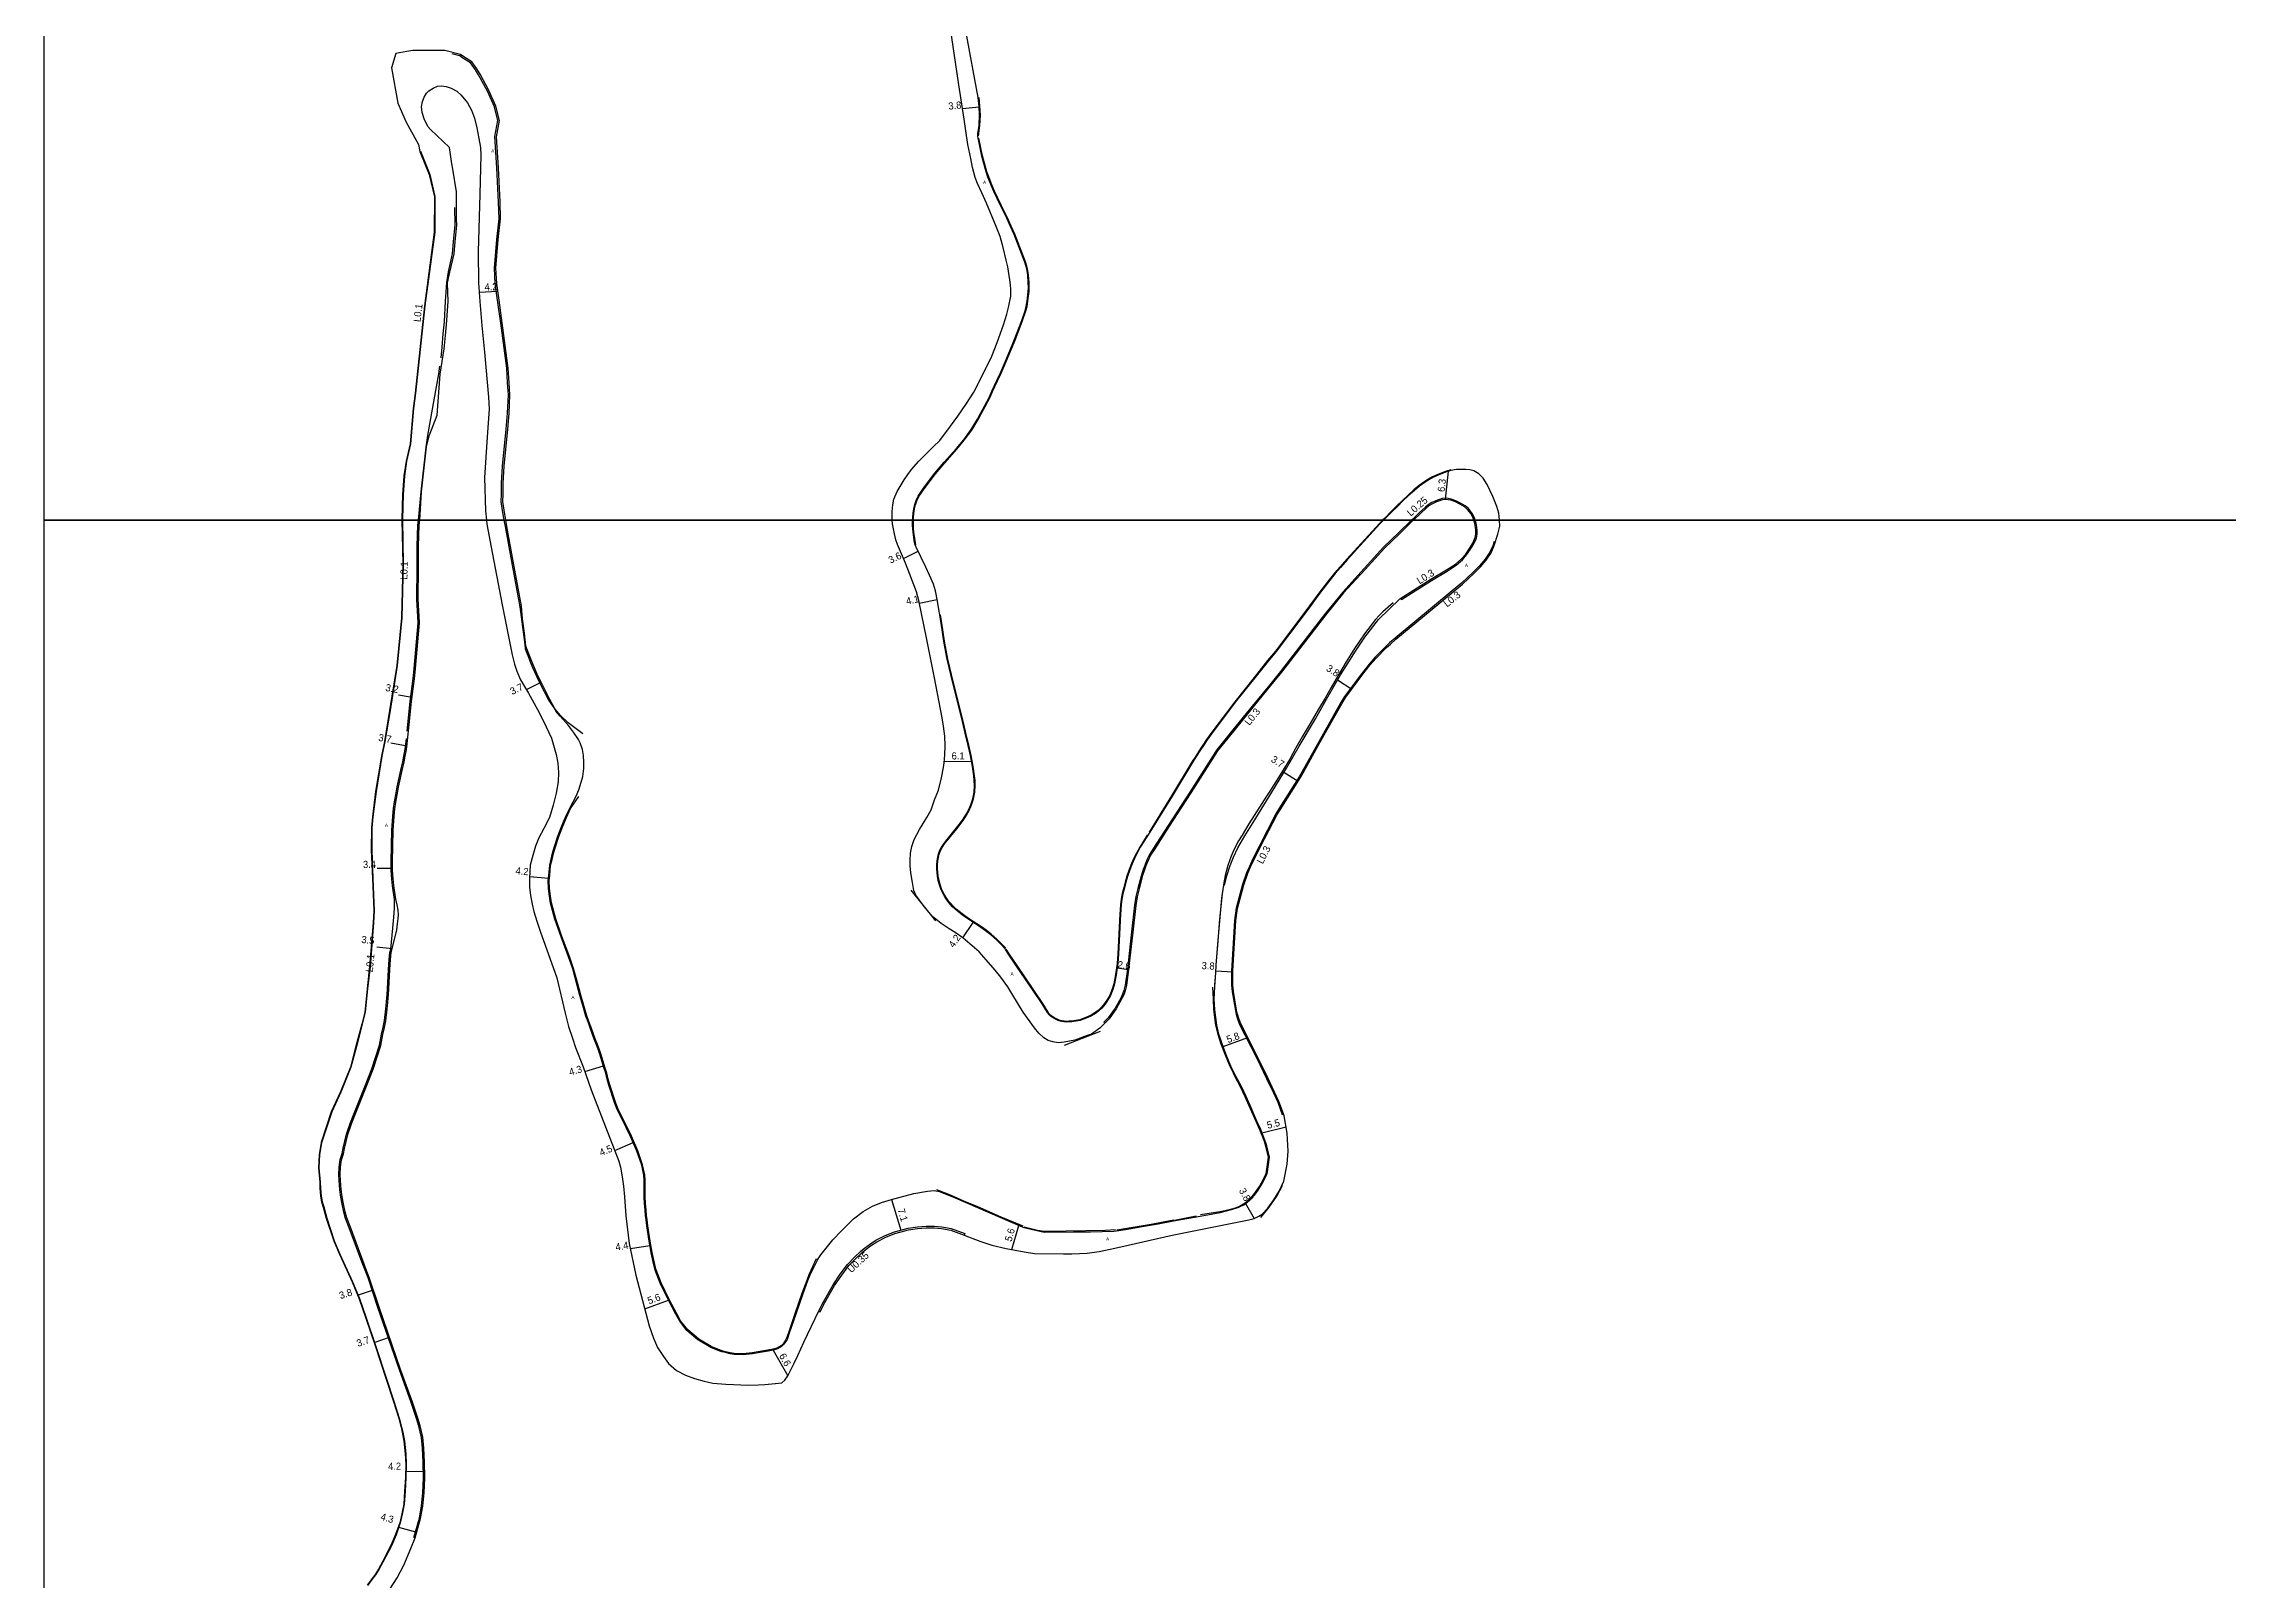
# Model space of a CAD drawing. Header units: metres. Extents: x -28000 to -24000, y -111000 to -108000.
# Drawn here: x -28000 to -27511.8, y -109436.8 to -109093.5 of the extents above; entities that cross this region are included whole.
import ezdxf

# ---------------------------------------------------------------- set-up
doc = ezdxf.new("R2010")
doc.units = ezdxf.units.M
doc.header["$LTSCALE"] = 2.5
for name, color, linetype in [('側溝・桝', 7, 'Continuous'), ('図郭', 7, 'Continuous'), ('幅員', 7, 'Continuous'), ('歩道・分離帯・安全施設', 7, 'Continuous'), ('舗装', 7, 'Continuous'), ('道路', 7, 'Continuous')]:
    doc.layers.add(name, color=color, linetype=linetype)
doc.styles.get("Standard").update_dxf_attribs({"font": ''})
doc.styles.add('YOKO_DECO', font='')
doc.styles.get('Standard').set_extended_font_data('@MS PGothic')
doc.styles.get('YOKO_DECO').set_extended_font_data('MS PGothic')

msp = doc.modelspace()

# ---------------------------------------------------------------- linework, layer by layer
at = {"layer": '側溝・桝'}
for points in [[(-27915.82, -109117.54), (-27913.73, -109122.71), (-27912.55, -109127.69), (-27912.61, -109135.62), (-27914.79, -109152.1), (-27916.89, -109171.59), (-27917.34, -109175.01), (-27918.03, -109182.89), (-27918.89, -109186.78), (-27919.39, -109190.1), (-27919.68, -109194.32), (-27919.75, -109196.77), (-27919.83, -109200)], [(-27680.08, -109200), (-27680.27, -109199.43), (-27680.75, -109198.44), (-27681.6, -109197.37), (-27682.32, -109196.77), (-27683.37, -109196.13), (-27684.42, -109195.65), (-27685.44, -109195.26), (-27686.12, -109195.11), (-27686.73, -109195.08), (-27687.48, -109195.15), (-27688.86, -109195.61), (-27689.76, -109196.04), (-27690.6, -109196.55), (-27691.21, -109197.05), (-27692.53, -109198.27), (-27694.05, -109199.75), (-27694.32, -109200)], [(-27919.83, -109200), (-27919.67, -109209.72), (-27919.95, -109221.79), (-27920.98, -109232.43), (-27922.59, -109242.51), (-27923.73, -109249.41), (-27924.43, -109252.68), (-27925.73, -109260.6), (-27926.46, -109266.26), (-27926.67, -109268.69), (-27926.7, -109273.69), (-27926.45, -109279.99), (-27926.14, -109287.19), (-27926.26, -109289.91), (-27927.07, -109299.72), (-27927.61, -109304.7), (-27928.15, -109309.9), (-27928.81, -109312.58), (-27930.11, -109317.54), (-27931.37, -109322.19), (-27933.56, -109327.74), (-27935.62, -109332.15), (-27937.91, -109339.06), (-27938.33, -109341.71), (-27938.51, -109344.64), (-27938.18, -109347.87), (-27938.17, -109349.18), (-27938.01, -109351.01), (-27937.78, -109352.22), (-27937.43, -109353.39), (-27936.74, -109355.87), (-27935.07, -109360.97), (-27933.8, -109363.91), (-27930.98, -109370.12), (-27929.44, -109373.88), (-27927.91, -109378.2), (-27925.84, -109384.34), (-27923.44, -109391.58), (-27921.73, -109396.8), (-27920.55, -109400.59), (-27920.04, -109402.56), (-27919.77, -109403.68), (-27919.4, -109405.71), (-27919.09, -109408.52), (-27918.98, -109410.86), (-27919.06, -109413.82), (-27919.23, -109416.88), (-27919.45, -109419.79), (-27919.86, -109422), (-27920.3, -109423.98), (-27921.24, -109426.61), (-27922.3, -109429.11), (-27924.21, -109432.73), (-27925.11, -109434.38), (-27925.82, -109435.55), (-27926.63, -109436.66), (-27927.63, -109437.98)], [(-27694.32, -109200), (-27697.22, -109202.79), (-27700.55, -109206.02), (-27704.9, -109210.77), (-27709.69, -109216.02), (-27713.73, -109221.01), (-27719.59, -109228.54), (-27723.62, -109233.78), (-27726.01, -109236.74), (-27729.9, -109241.5), (-27734.26, -109246.83), (-27736.96, -109250.14), (-27737.88, -109251.36), (-27738.65, -109252.51), (-27743.86, -109260.75), (-27748.69, -109268.16), (-27752.1, -109273.43), (-27752.86, -109274.67), (-27753.44, -109275.86), (-27753.94, -109277.08), (-27754.27, -109277.97), (-27754.74, -109279.48), (-27755.48, -109282.28), (-27755.89, -109284.07), (-27756.2, -109286.01), (-27756.95, -109292.63), (-27757.8, -109300.25), (-27758.3, -109303.84), (-27758.58, -109305.01), (-27758.87, -109305.87), (-27759.3, -109306.73), (-27760.56, -109309.01), (-27762.13, -109311.16), (-27763.04, -109312.11), (-27762.84, -109312.3)], [(-27696.73, -109217.43), (-27696.58, -109217.66), (-27689.87, -109213.41), (-27686.37, -109211.33), (-27684.33, -109209.99), (-27682.92, -109208.82), (-27681.99, -109207.71), (-27681.1, -109206.43), (-27680.39, -109205.22), (-27679.82, -109203.95), (-27679.67, -109203.12), (-27679.64, -109202.25), (-27679.72, -109201.52), (-27679.89, -109200.61), (-27680.08, -109200)], [(-27675.59, -109204.88), (-27675.88, -109204.79), (-27676.1, -109205.53), (-27676.79, -109207.1), (-27677.84, -109208.71), (-27679.13, -109210.2), (-27680.51, -109211.59), (-27683.12, -109214.03), (-27685.21, -109215.74), (-27697.98, -109226.34), (-27699.23, -109227.4), (-27700.08, -109228.16), (-27702.48, -109230.64), (-27703.76, -109232.12), (-27705.41, -109234.19), (-27709.28, -109239.35), (-27710.08, -109240.7), (-27715.05, -109249.52), (-27718.81, -109256.26), (-27719.42, -109257.29), (-27723.94, -109264.48), (-27724.61, -109265.58), (-27728.38, -109272.87), (-27729.74, -109275.62), (-27730.55, -109277.32), (-27731.16, -109278.73), (-27732.05, -109281.35), (-27732.92, -109284.43), (-27733.48, -109286.66), (-27733.89, -109289.4), (-27734.54, -109300.7), (-27734.57, -109303.84), (-27734.38, -109305.32), (-27733.68, -109309.48), (-27733.48, -109310.41), (-27733.13, -109311.57), (-27732.73, -109312.6), (-27728.99, -109319.99), (-27726.7, -109324.67), (-27725.18, -109327.88), (-27724.22, -109329.98), (-27723.22, -109332.71), (-27722.95, -109332.62)], [(-27826.79, -109376.63), (-27826.02, -109375.11), (-27823.58, -109370.78), (-27821.97, -109368.39), (-27820.33, -109366.24), (-27818.71, -109364.57), (-27817.44, -109363.37), (-27816.83, -109362.82), (-27815.45, -109361.79), (-27814.01, -109360.84), (-27811.92, -109359.79), (-27809.89, -109358.97), (-27808.48, -109358.56), (-27806.82, -109358.16), (-27804.75, -109357.81), (-27802.77, -109357.69), (-27800.95, -109357.7), (-27799.31, -109357.85), (-27797.21, -109358.2), (-27794.14, -109359.29), (-27794.3, -109359.71)]]:
    msp.add_lwpolyline(points, dxfattribs=at)
at = {"layer": '図郭'}
for points in [[(-28000, -109200), (-27200, -109200), (-27200, -108600), (-28000, -108600)], [(-28000, -109800), (-27200, -109800), (-27200, -109200), (-28000, -109200)]]:
    msp.add_lwpolyline(points, close=True, dxfattribs=at)
at = {"layer": '幅員'}
for points in [[(-27794.68, -109107.98), (-27790.94, -109107.61)], [(-27902.7, -109149.03), (-27898.5, -109148.83)], [(-27686.73, -109195.35), (-27686.04, -109189.05)], [(-27807.86, -109208.51), (-27804.6, -109206.91)], [(-27804.31, -109218.48), (-27800.33, -109217.65)], [(-27920.74, -109238.97), (-27917.63, -109239.5)], [(-27892.13, -109237.81), (-27888.83, -109236.17)], [(-27710.85, -109235.66), (-27707.66, -109237.69)], [(-27922.39, -109249.74), (-27918.78, -109250.35)], [(-27798.75, -109253.86), (-27792.64, -109253.81)], [(-27722.82, -109256.27), (-27719.67, -109258.25)], [(-27925.5, -109277.73), (-27922.05, -109277.69)], [(-27891.39, -109279.58), (-27887.19, -109279.92)], [(-27794.59, -109293.29), (-27792.29, -109289.82)], [(-27925.52, -109295.27), (-27922.09, -109295.64)], [(-27760.09, -109300), (-27757.54, -109300.35)], [(-27738.03, -109300.68), (-27734.25, -109300.9)], [(-27736.4, -109317.56), (-27730.93, -109315.51)], [(-27879.07, -109323.11), (-27874.9, -109321.87)], [(-27727.73, -109336.82), (-27722.35, -109335.48)], [(-27872.39, -109340.79), (-27868.28, -109339.01)], [(-27810.56, -109351.72), (-27808.48, -109358.56)], [(-27731.49, -109352.47), (-27729.47, -109355.95)], [(-27783.65, -109362.89), (-27782.08, -109357.52)], [(-27868.88, -109362.71), (-27864.51, -109362.01)], [(-27929.88, -109373.07), (-27926.31, -109371.88)], [(-27865.67, -109376.16), (-27860.38, -109374.19)], [(-27926.17, -109383.67), (-27922.72, -109382.48)], [(-27836.94, -109385.39), (-27833.69, -109391.12)], [(-27919.12, -109412.46), (-27914.87, -109412.39)], [(-27920.74, -109424.9), (-27916.64, -109426.07)]]:
    msp.add_lwpolyline(points, dxfattribs=at)
at = {"layer": '歩道・分離帯・安全施設'}
for points in [[(-27897.06, -109200), (-27897.43, -109197.77), (-27897.73, -109195.82), (-27897.7, -109194.19), (-27897.7, -109191.71), (-27897.43, -109187.89), (-27896.64, -109179.6), (-27896.32, -109176.08), (-27896.15, -109171.99), (-27896.34, -109169.28), (-27896.51, -109166), (-27897.86, -109155.95), (-27898.58, -109150.83), (-27899.08, -109147.12), (-27899.27, -109143.64), (-27898.75, -109137.26), (-27898.23, -109132.65), (-27898.37, -109128.89), (-27898.7, -109121.28), (-27899.19, -109114.27), (-27898.52, -109110.68), (-27899.27, -109107.61), (-27900.81, -109104.12), (-27902.8, -109100.5), (-27903.47, -109099.33), (-27904.59, -109097.82), (-27906.32, -109096.76), (-27907.02, -109096.23), (-27908.72, -109095.8)], [(-27791.1, -109114.12), (-27790.77, -109111.83), (-27790.67, -109109.46), (-27790.78, -109107.51), (-27790.97, -109105.52)], [(-27805.62, -109200), (-27805.59, -109199.4), (-27805.53, -109198.44), (-27805.37, -109197.43), (-27805.17, -109196.55), (-27804.86, -109195.64), (-27804.42, -109194.69), (-27803.26, -109192.95), (-27800.7, -109189.59), (-27798.63, -109187.14), (-27795.9, -109184.1), (-27794.26, -109182.12), (-27792.59, -109179.84), (-27791.19, -109177.51), (-27790.47, -109176.18), (-27789.57, -109174.54), (-27788.5, -109172.45), (-27787.92, -109171.25), (-27786.81, -109168.85), (-27786.01, -109167.12), (-27784.9, -109164.5), (-27783.92, -109162.21), (-27782.91, -109159.78), (-27781.24, -109155.39), (-27780.51, -109153.23), (-27780.23, -109152.23), (-27779.95, -109150.45), (-27779.79, -109148.89), (-27779.76, -109148.03), (-27779.79, -109146.9), (-27779.89, -109145.22), (-27780.06, -109144.17), (-27780.28, -109143.22), (-27780.56, -109142.23), (-27782.94, -109136.06), (-27783.75, -109134.31), (-27784.63, -109132.41), (-27786.04, -109129.6), (-27787.49, -109126.5), (-27788.11, -109125.06), (-27788.81, -109123.29), (-27789.2, -109122.13), (-27789.77, -109120.24), (-27790.18, -109118.59), (-27790.99, -109114.59)], [(-27911.17, -109163.72), (-27910.93, -109161.29), (-27910.76, -109158.37), (-27910.44, -109155.62), (-27910.17, -109151.04), (-27909.93, -109146.9), (-27909.56, -109144.46), (-27908.64, -109140.43), (-27908.41, -109137.7), (-27908.04, -109134.05), (-27908.07, -109132.8), (-27908.08, -109131.21), (-27908.09, -109130.12)], [(-27916.25, -109200), (-27915.66, -109193.65), (-27914.55, -109183.63), (-27914.15, -109181.05), (-27913.29, -109175.96), (-27911.7, -109167.29), (-27911.45, -109165.58)], [(-27685.54, -109188.74), (-27686.74, -109189.11), (-27688.4, -109189.74), (-27689.59, -109190.27), (-27690.54, -109190.8), (-27691.55, -109191.47), (-27692.64, -109192.23), (-27693.78, -109193.2), (-27695.14, -109194.44), (-27696.35, -109195.58), (-27697.51, -109196.72), (-27698.81, -109197.98), (-27700.38, -109199.57), (-27700.81, -109200)], [(-27918.77, -109247.1), (-27918.48, -109244.16), (-27918.1, -109240.46), (-27917.42, -109235.35), (-27917.24, -109233.1), (-27916.31, -109222.9), (-27916.39, -109221.5), (-27916.61, -109217.65), (-27916.5, -109210.43), (-27916.52, -109205.77), (-27916.39, -109201.06), (-27916.27, -109200)], [(-27879.49, -109247.73), (-27882.78, -109245.24), (-27884.48, -109243.59), (-27885.28, -109242.71), (-27885.71, -109242.17), (-27887.14, -109240.19), (-27889.02, -109236.46), (-27889.73, -109235.02), (-27890.59, -109233.11), (-27891.2, -109231.66), (-27891.56, -109230.66), (-27892.32, -109228.8), (-27892.37, -109227.73), (-27893.53, -109219.3), (-27895.4, -109209.21), (-27896.79, -109201.41), (-27897.06, -109200)], [(-27805.11, -109205.49), (-27805.52, -109202.63), (-27805.58, -109201.86), (-27805.64, -109201.09), (-27805.63, -109200.15), (-27805.62, -109200)], [(-27700.81, -109200), (-27701.49, -109200.69), (-27708.79, -109208.7), (-27710.29, -109210.41), (-27711.52, -109211.77), (-27712.7, -109213.27), (-27713.76, -109214.62), (-27714.78, -109215.95), (-27715.81, -109217.41), (-27717.1, -109219.12), (-27724.7, -109229.22), (-27726.49, -109231.34), (-27728.86, -109234.35), (-27733.82, -109240.57), (-27739.14, -109247.61), (-27740.11, -109248.97), (-27740.96, -109250.23), (-27741.73, -109251.38), (-27742.54, -109252.67), (-27743.31, -109253.9), (-27747.92, -109261.54), (-27752.91, -109269.63)], [(-27698.41, -109218.43), (-27698.92, -109218.89), (-27700.75, -109220.47), (-27701.56, -109221.23), (-27702.37, -109222.15), (-27704.79, -109225.35), (-27707.06, -109228.61), (-27708.9, -109231.58), (-27710.65, -109234.53), (-27712.3, -109237.38), (-27713.64, -109239.74), (-27715.08, -109242.16), (-27716.99, -109245.4), (-27718.73, -109248.37), (-27720.16, -109250.85), (-27721.53, -109253.35), (-27723.7, -109256.88), (-27725.99, -109260.48), (-27726.73, -109261.63), (-27727.8, -109263.28), (-27730.66, -109267.81), (-27732.17, -109270.3), (-27732.95, -109271.58), (-27733.58, -109272.75), (-27734.19, -109273.98), (-27734.6, -109275), (-27734.99, -109276.05), (-27735.37, -109277.11), (-27735.69, -109278.22), (-27735.99, -109279.37), (-27736.21, -109280.57), (-27736.66, -109283.46), (-27737.21, -109289.11), (-27737.67, -109294.89), (-27738.01, -109299.35), (-27738.12, -109301.08), (-27738.32, -109303.79)], [(-27784.98, -109295.59), (-27786.03, -109294.51), (-27786.98, -109293.57), (-27788.25, -109292.49), (-27789.39, -109291.59), (-27790.44, -109290.85), (-27793.34, -109288.93), (-27794.45, -109288.16), (-27795.4, -109287.42), (-27796.1, -109286.84), (-27796.78, -109286.21), (-27797.28, -109285.62), (-27797.68, -109285.17), (-27798.17, -109284.46), (-27798.65, -109283.7), (-27798.99, -109283.05), (-27799.34, -109282.29), (-27799.66, -109281.35), (-27799.91, -109280.39), (-27800.08, -109279.49), (-27800.18, -109278.71), (-27800.25, -109277.85), (-27800.24, -109277.03), (-27800.17, -109276.06), (-27800.04, -109275.31), (-27799.88, -109274.57), (-27799.56, -109273.77), (-27799.22, -109273.1), (-27798.51, -109272.08), (-27797.95, -109271.37), (-27797.38, -109270.65), (-27795.87, -109268.84), (-27794.94, -109267.65), (-27794.39, -109266.82), (-27793.78, -109265.9), (-27793.16, -109264.82), (-27792.63, -109263.59), (-27792.2, -109262.25), (-27791.93, -109260.74), (-27791.8, -109259.27), (-27791.86, -109258.13), (-27791.97, -109257.05), (-27792.18, -109255.47), (-27792.33, -109254.53), (-27792.75, -109252.51), (-27793.23, -109250.23), (-27793.66, -109248.48), (-27794.53, -109244.88), (-27796.67, -109236.29), (-27797.93, -109230.99), (-27798.66, -109227.02), (-27799.08, -109224.43), (-27799.6, -109221.1)], [(-27917.29, -109427.24), (-27916.05, -109422.91), (-27915.53, -109420.2), (-27915.28, -109417.28), (-27915.15, -109413.91), (-27915.21, -109410.4), (-27915.35, -109407.29), (-27915.55, -109404.9), (-27916.13, -109402.39), (-27916.67, -109400.67), (-27917.85, -109397.1), (-27920.52, -109389.79), (-27925.3, -109375.88), (-27927.51, -109369.23), (-27928.48, -109366.77), (-27928.68, -109366.25), (-27931.74, -109358.03), (-27932.52, -109355.94), (-27932.91, -109354.57), (-27933.32, -109352.76), (-27933.61, -109351.18), (-27933.83, -109349.54), (-27933.96, -109347.5), (-27934.02, -109346.11), (-27933.97, -109344.48), (-27933.75, -109342.8), (-27933.3, -109341.48), (-27933.05, -109340.27), (-27932.32, -109337.14), (-27931.41, -109334.5), (-27928.28, -109326.7), (-27926.67, -109322.55), (-27924.96, -109317.24), (-27924.52, -109314.8), (-27924.11, -109313.21), (-27923.82, -109311.74), (-27923.54, -109309.15), (-27923.37, -109307.68), (-27923.29, -109306.64), (-27923.25, -109306.01), (-27922.85, -109299.08), (-27922.72, -109297.35), (-27922.61, -109296.57), (-27922.45, -109295.84), (-27922, -109291.1), (-27921.73, -109288.65), (-27921.61, -109286.71), (-27921.57, -109284.7), (-27922.03, -109281.65), (-27922.22, -109280.13), (-27922.35, -109278.19), (-27922.37, -109276.32), (-27922.19, -109269.24), (-27921.97, -109266.09), (-27921.8, -109264.39), (-27921.57, -109262.89), (-27921.29, -109261.31), (-27921, -109259.54), (-27920.01, -109255.12), (-27919.76, -109253.92), (-27919.48, -109252.65), (-27919.27, -109251.57), (-27919.11, -109250.59), (-27918.93, -109248.76)], [(-27827.33, -109365.01), (-27828.99, -109368.58), (-27829.48, -109369.79), (-27830.57, -109372.74), (-27832.15, -109377.26), (-27833.58, -109381.53), (-27834.04, -109382.91), (-27834.75, -109383.94), (-27835.22, -109384.39), (-27836.1, -109384.92), (-27836.99, -109385.18), (-27838.15, -109385.39), (-27839.95, -109385.7), (-27841.65, -109385.97), (-27843.69, -109386.21), (-27845.69, -109386.16), (-27846.56, -109386.01), (-27847.91, -109385.66), (-27848.35, -109385.57), (-27848.83, -109385.39), (-27850.81, -109384.56), (-27853.55, -109382.96), (-27853.66, -109382.89), (-27856.08, -109380.83), (-27857.67, -109378.8), (-27858.53, -109377.28), (-27860.19, -109374.1), (-27862.01, -109370.34), (-27863.14, -109367.43), (-27863.41, -109366.26), (-27864.03, -109363.58), (-27864.25, -109362.31), (-27864.45, -109361.02), (-27864.98, -109357.6), (-27865.17, -109356.26), (-27865.28, -109355.32), (-27865.38, -109354.01), (-27865.5, -109352.62), (-27865.57, -109351.24), (-27865.59, -109349.88), (-27865.55, -109348.6), (-27865.6, -109347.42), (-27865.66, -109346.23), (-27866.15, -109343.98), (-27867.23, -109340.88), (-27868.67, -109337.58), (-27869.64, -109335.58), (-27871.64, -109331.53), (-27872.16, -109330.2), (-27873.49, -109326.15), (-27873.83, -109324.82), (-27874.18, -109323.48), (-27874.58, -109322.19), (-27875.18, -109320.18), (-27875.55, -109318.99), (-27875.8, -109318.3), (-27876.27, -109317.07), (-27876.75, -109315.81), (-27877.23, -109314.55), (-27877.68, -109313.29), (-27878.15, -109312), (-27878.6, -109310.68), (-27879.32, -109308.36), (-27879.94, -109306.1), (-27880.72, -109303.26), (-27881.57, -109300.15), (-27882.49, -109297.41), (-27884.18, -109292.95), (-27885.53, -109289.06), (-27886.51, -109285.45), (-27886.82, -109283.43), (-27886.96, -109282.14), (-27887.02, -109280.54), (-27886.92, -109279.29), (-27886.7, -109277.11), (-27886.39, -109275.77), (-27886.05, -109274.43), (-27885.7, -109273.15), (-27884.89, -109270.64), (-27884, -109268.31), (-27883.41, -109266.91), (-27882.85, -109265.7), (-27882.24, -109264.4), (-27880.43, -109261.7)], [(-27753.41, -109270.36), (-27755.05, -109272.98), (-27755.81, -109274.33), (-27756.37, -109275.46), (-27756.92, -109276.68), (-27757.43, -109278), (-27757.97, -109279.53), (-27758.33, -109280.82), (-27758.64, -109282.03), (-27758.96, -109283.39), (-27759.17, -109284.67), (-27759.32, -109285.81), (-27759.45, -109287.04), (-27759.53, -109288), (-27759.96, -109296.85), (-27760.12, -109299.02), (-27760.24, -109299.98), (-27760.45, -109301.48), (-27760.83, -109303.55), (-27761.19, -109304.73), (-27761.75, -109306.06), (-27762.27, -109307.01), (-27762.92, -109307.97), (-27763.64, -109308.86), (-27764.34, -109309.51), (-27765.05, -109310.02), (-27765.91, -109310.54), (-27766.7, -109310.91), (-27767.68, -109311.32), (-27768.43, -109311.56), (-27769.3, -109311.74), (-27770.28, -109311.89), (-27770.82, -109311.91), (-27771.39, -109311.93), (-27771.96, -109311.91), (-27772.52, -109311.81), (-27773.07, -109311.64), (-27773.53, -109311.45), (-27773.99, -109311.22), (-27774.51, -109310.91), (-27774.89, -109310.63), (-27775.17, -109310.39), (-27775.37, -109310.16), (-27775.54, -109309.91), (-27776.74, -109307.96), (-27778.72, -109304.96), (-27782.46, -109299.49), (-27784.24, -109296.81), (-27784.92, -109295.78)], [(-27806.23, -109282.61), (-27800.71, -109289.46)], [(-27741.45, -109355.1), (-27737.17, -109354.4), (-27734.97, -109353.97), (-27733.67, -109353.61), (-27732.92, -109353.28), (-27732.21, -109352.93), (-27731.49, -109352.47), (-27730.97, -109352.05), (-27730.55, -109351.66), (-27730.07, -109351.21), (-27729.54, -109350.61), (-27728.79, -109349.56), (-27728.29, -109348.79), (-27727.82, -109347.98), (-27726.82, -109346.01), (-27726.69, -109345.51), (-27726.28, -109342.29), (-27726.63, -109340.73), (-27727.02, -109339.32), (-27727.27, -109338.56), (-27728.2, -109336.19), (-27729.05, -109334.34), (-27730.59, -109330.8), (-27731.48, -109328.79), (-27732.53, -109326.58), (-27733.67, -109324.45), (-27734.11, -109323.52), (-27734.85, -109321.99), (-27735.91, -109319.48), (-27736.82, -109317.02), (-27737.54, -109314.84), (-27738.03, -109312.79), (-27738.28, -109311.08), (-27738.48, -109309.26), (-27738.6, -109306.95), (-27738.73, -109304.27)], [(-27771.89, -109317.22), (-27763.79, -109314.09)], [(-27781.13, -109357.69), (-27786, -109355.65), (-27791.26, -109353.36), (-27794.35, -109352.07), (-27797.35, -109350.79), (-27800.37, -109349.57)], [(-27728, -109355.77), (-27726.12, -109353.45), (-27724.44, -109350.98), (-27723.11, -109348.62)], [(-27747.42, -109356.38), (-27749.42, -109356.75), (-27752.51, -109357.33), (-27760.19, -109358.56)], [(-27742.45, -109355.42), (-27747.32, -109356.39)], [(-27760.47, -109358.54), (-27762.79, -109358.63), (-27771.51, -109358.79), (-27776.41, -109358.91), (-27777.93, -109358.63), (-27780.88, -109357.9)], [(-27835.06, -109392.76), (-27836.49, -109392.92), (-27838.8, -109393.13), (-27840.25, -109393.19), (-27842.49, -109393.26), (-27847.55, -109393.04), (-27850.43, -109392.83)]]:
    msp.add_lwpolyline(points, dxfattribs=at)
at = {"layer": '道路'}
for points in [[(-27810.35, -109200), (-27810.4, -109199.51), (-27810.41, -109198.05), (-27810.25, -109196.51), (-27809.99, -109195.27), (-27809.25, -109193.57), (-27807.69, -109190.94), (-27806.9, -109189.78), (-27806.06, -109188.68), (-27804.42, -109186.78), (-27801.12, -109183.52), (-27799.73, -109182.14), (-27797.31, -109178.99), (-27795.69, -109176.71), (-27793.79, -109173.93), (-27792.15, -109171.36), (-27789.94, -109167.09), (-27788.14, -109163.35), (-27786.89, -109160.28), (-27785.5, -109156.34), (-27784.79, -109153.95), (-27784.38, -109152.46), (-27783.85, -109149.9), (-27783.84, -109148.43), (-27783.91, -109147.38), (-27784.07, -109146.24), (-27784.55, -109143.35), (-27784.88, -109141.87), (-27785.55, -109139.05), (-27786.28, -109136.62), (-27787.12, -109134.39), (-27789.31, -109129.11), (-27790.35, -109126.85), (-27791.28, -109124.73), (-27791.8, -109123.39), (-27792.41, -109121.21), (-27792.82, -109119.17), (-27793.49, -109116.05), (-27793.94, -109112.99), (-27794.31, -109110.39), (-27795.48, -109102.71), (-27796.18, -109098.13), (-27797.38, -109090.14)], [(-27805.8, -109200), (-27805.76, -109199.39), (-27805.7, -109198.42), (-27805.54, -109197.4), (-27805.33, -109196.5), (-27805.02, -109195.57), (-27804.57, -109194.61), (-27803.4, -109192.85), (-27800.83, -109189.49), (-27798.76, -109187.03), (-27796.03, -109183.99), (-27794.4, -109182.01), (-27792.73, -109179.74), (-27791.34, -109177.43), (-27790.62, -109176.1), (-27789.72, -109174.46), (-27788.65, -109172.38), (-27788.08, -109171.17), (-27786.97, -109168.78), (-27786.17, -109167.05), (-27785.06, -109164.43), (-27784.08, -109162.15), (-27783.08, -109159.72), (-27781.4, -109155.34), (-27780.68, -109153.18), (-27780.4, -109152.2), (-27780.12, -109150.43), (-27779.97, -109148.88), (-27779.93, -109148.03), (-27779.96, -109146.9), (-27780.06, -109145.24), (-27780.23, -109144.2), (-27780.45, -109143.27), (-27780.72, -109142.29), (-27783.1, -109136.13), (-27783.91, -109134.38), (-27784.78, -109132.49), (-27786.2, -109129.67), (-27787.65, -109126.57), (-27788.27, -109125.12), (-27788.97, -109123.35), (-27789.36, -109122.18), (-27789.93, -109120.28), (-27790.35, -109118.63), (-27791.1, -109114.91), (-27791.2, -109114.24), (-27791.2, -109113.64), (-27790.94, -109111.81), (-27790.85, -109109.47), (-27790.95, -109107.52), (-27791.14, -109105.54), (-27793.93, -109090.62)], [(-27896.71, -109200), (-27897.09, -109197.72), (-27897.38, -109195.8), (-27897.35, -109194.2), (-27897.35, -109191.72), (-27897.08, -109187.91), (-27896.29, -109179.63), (-27895.97, -109176.11), (-27895.8, -109171.98), (-27895.99, -109169.26), (-27896.17, -109165.97), (-27897.52, -109155.9), (-27898.23, -109150.79), (-27898.74, -109147.09), (-27898.92, -109143.64), (-27898.4, -109137.29), (-27897.88, -109132.66), (-27898.02, -109128.88), (-27898.35, -109121.26), (-27898.83, -109114.29), (-27898.16, -109110.67), (-27898.94, -109107.49), (-27900.5, -109103.97), (-27902.49, -109100.33), (-27903.18, -109099.14), (-27904.35, -109097.55), (-27906.12, -109096.47), (-27906.87, -109095.91), (-27910.33, -109095.03), (-27917.5, -109095.03), (-27918.85, -109095.24), (-27921.32, -109095.72), (-27922.28, -109098.88), (-27920.82, -109106.79), (-27919, -109111.07), (-27916.25, -109116.07), (-27915.92, -109117.57), (-27913.82, -109122.74), (-27912.65, -109127.7), (-27912.71, -109135.61), (-27914.89, -109152.09), (-27916.99, -109171.58), (-27917.44, -109175), (-27918.13, -109182.88), (-27918.98, -109186.77), (-27919.49, -109190.09), (-27919.78, -109194.32), (-27919.85, -109196.77), (-27919.93, -109200)], [(-27915.97, -109200), (-27915.59, -109193.62), (-27914.46, -109183.58), (-27913.82, -109181.16), (-27912.1, -109176.52), (-27911.36, -109167.33), (-27910.51, -109161.67), (-27910.19, -109158.72), (-27909.96, -109156.24), (-27909.63, -109151.12), (-27909.77, -109146.92), (-27909.22, -109144.54), (-27908.29, -109140.48), (-27908.07, -109137.73), (-27907.69, -109134.06), (-27907.72, -109132.8), (-27907.73, -109131.21), (-27907.75, -109126.61), (-27908.53, -109121.54), (-27908.8, -109120.38), (-27909.34, -109116.71), (-27913.57, -109112.7), (-27914.18, -109112.04), (-27914.98, -109110.29), (-27915.43, -109108.9), (-27915.55, -109107.65), (-27915.34, -109106.44), (-27914.98, -109105.45), (-27914.42, -109104.54), (-27913.93, -109104.05), (-27912.97, -109103.43), (-27912.02, -109103.03), (-27911.08, -109102.95), (-27910.05, -109103.06), (-27908.92, -109103.42), (-27907.7, -109104.09), (-27906.68, -109105.05), (-27905.28, -109106.72), (-27904.42, -109108.35), (-27903.72, -109110.18), (-27903.22, -109112.32), (-27902.72, -109114.66), (-27902.39, -109116.7), (-27902.28, -109118.41), (-27902.56, -109127.17), (-27902.91, -109140.02), (-27902.84, -109146.93), (-27902.56, -109151.09), (-27902.08, -109156.5), (-27901.48, -109162.46), (-27900.6, -109172.51), (-27900.46, -109175.11), (-27900.89, -109181.41), (-27901.52, -109190.41), (-27901.27, -109197.85), (-27901.04, -109200)], [(-27674.63, -109200), (-27674.63, -109199.88), (-27674.82, -109198.37), (-27675.26, -109196.88), (-27676.16, -109194.67), (-27677.42, -109191.96), (-27678.32, -109190.56), (-27679.29, -109189.62), (-27680.37, -109188.96), (-27681.29, -109188.74), (-27682.2, -109188.65), (-27684.25, -109188.65), (-27685.5, -109188.88), (-27686.69, -109189.26), (-27688.35, -109189.88), (-27689.53, -109190.41), (-27690.46, -109190.93), (-27691.46, -109191.59), (-27692.55, -109192.35), (-27693.68, -109193.32), (-27695.04, -109194.55), (-27696.24, -109195.68), (-27697.4, -109196.83), (-27698.7, -109198.09), (-27700.28, -109199.68), (-27700.59, -109200)], [(-27680.38, -109200), (-27680.53, -109199.54), (-27680.99, -109198.58), (-27681.8, -109197.57), (-27682.48, -109197), (-27683.5, -109196.38), (-27684.52, -109195.9), (-27685.52, -109195.53), (-27686.16, -109195.39), (-27686.73, -109195.35), (-27687.42, -109195.42), (-27688.75, -109195.87), (-27689.63, -109196.28), (-27690.45, -109196.78), (-27691.03, -109197.26), (-27692.34, -109198.47), (-27693.86, -109199.95), (-27693.92, -109200)], [(-27919.93, -109200), (-27919.77, -109209.72), (-27920.05, -109221.78), (-27921.08, -109232.41), (-27922.69, -109242.49), (-27923.83, -109249.39), (-27924.53, -109252.66), (-27925.82, -109260.58), (-27926.55, -109266.25), (-27926.77, -109268.68), (-27926.8, -109273.7), (-27926.55, -109280), (-27926.24, -109287.19), (-27926.36, -109289.9), (-27927.17, -109299.71), (-27927.71, -109304.69), (-27928.25, -109309.88), (-27928.91, -109312.55), (-27930.21, -109317.51), (-27931.47, -109322.16), (-27933.65, -109327.7), (-27935.72, -109332.11), (-27938.01, -109339.03), (-27938.43, -109341.7), (-27938.61, -109344.64), (-27938.28, -109347.87), (-27938.27, -109349.19), (-27938.11, -109351.02), (-27937.88, -109352.24), (-27937.53, -109353.42), (-27936.84, -109355.9), (-27935.16, -109361), (-27933.89, -109363.95), (-27931.08, -109370.16), (-27929.53, -109373.92), (-27928.01, -109378.24), (-27925.94, -109384.37), (-27923.53, -109391.61), (-27921.83, -109396.83), (-27920.65, -109400.61), (-27920.14, -109402.59), (-27919.86, -109403.7), (-27919.5, -109405.73), (-27919.19, -109408.53), (-27919.08, -109410.87), (-27919.16, -109413.81), (-27919.33, -109416.87), (-27919.55, -109419.78), (-27919.95, -109421.98), (-27920.4, -109423.95), (-27921.34, -109426.57), (-27922.39, -109429.06), (-27924.3, -109432.68), (-27925.2, -109434.33), (-27925.9, -109435.49), (-27926.71, -109436.6), (-27927.71, -109437.92)], [(-27922.61, -109438.75), (-27920.97, -109436.27), (-27919.55, -109433.44), (-27917.98, -109429.72), (-27917.01, -109427.34), (-27915.76, -109422.98), (-27915.24, -109420.24), (-27914.98, -109417.29), (-27914.85, -109413.91), (-27914.91, -109410.4), (-27915.05, -109407.27), (-27915.25, -109404.85), (-27915.84, -109402.31), (-27916.39, -109400.57), (-27917.57, -109397), (-27920.24, -109389.69), (-27925.02, -109375.79), (-27927.23, -109369.13), (-27928.2, -109366.66), (-27928.4, -109366.15), (-27931.46, -109357.93), (-27932.24, -109355.84), (-27932.62, -109354.49), (-27933.03, -109352.7), (-27933.32, -109351.13), (-27933.53, -109349.51), (-27933.66, -109347.48), (-27933.72, -109346.11), (-27933.67, -109344.51), (-27933.46, -109342.87), (-27933.01, -109341.56), (-27932.75, -109340.34), (-27932.03, -109337.22), (-27931.13, -109334.61), (-27928, -109326.82), (-27926.38, -109322.65), (-27924.67, -109317.31), (-27924.23, -109314.87), (-27923.82, -109313.27), (-27923.52, -109311.79), (-27923.24, -109309.19), (-27923.07, -109307.71), (-27922.99, -109306.66), (-27922.95, -109306.03), (-27922.55, -109299.1), (-27922.42, -109297.38), (-27922.32, -109296.62), (-27922.16, -109295.92), (-27921.07, -109291.55), (-27920.91, -109290.17), (-27920.75, -109288.95), (-27920.72, -109288.12), (-27920.77, -109287.08), (-27920.97, -109285.92), (-27921.28, -109284.64), (-27921.74, -109281.61), (-27921.92, -109280.1), (-27922.05, -109278.18), (-27922.07, -109276.32), (-27921.89, -109269.26), (-27921.67, -109266.12), (-27921.5, -109264.43), (-27921.28, -109262.93), (-27920.99, -109261.36), (-27920.7, -109259.59), (-27919.72, -109255.19), (-27919.46, -109253.98), (-27919.19, -109252.71), (-27918.97, -109251.62), (-27918.81, -109250.63), (-27918.18, -109244.19), (-27917.8, -109240.5), (-27917.12, -109235.39), (-27916.94, -109233.13), (-27916.01, -109222.91), (-27916.09, -109221.48), (-27916.3, -109217.64), (-27916.2, -109210.43), (-27916.22, -109205.78), (-27916.09, -109201.08), (-27915.97, -109200)], [(-27901.04, -109200), (-27900.95, -109200.82), (-27900.01, -109206.01), (-27897.53, -109218.91), (-27895.33, -109230.06), (-27894.81, -109232.13), (-27894.29, -109233.69), (-27893.41, -109235.6), (-27891.66, -109238.63), (-27889.65, -109242.23), (-27888.29, -109244.84), (-27886.49, -109248.67), (-27885.48, -109252.31), (-27885.1, -109254.24), (-27884.96, -109256.36), (-27885.02, -109258.45), (-27885.44, -109260.96), (-27886.14, -109263.64), (-27886.98, -109266.41), (-27888.19, -109268.82), (-27889.38, -109270.91), (-27890.12, -109272.79), (-27890.87, -109275.4), (-27891.26, -109277.03), (-27891.41, -109279.96), (-27891.41, -109281.94), (-27891.21, -109283.81), (-27890.87, -109285.77), (-27890.49, -109287.41), (-27889.81, -109289.54), (-27888.94, -109292.03), (-27887.6, -109295.74), (-27885.29, -109302.24), (-27883.45, -109310.13), (-27882.68, -109313.08), (-27881.83, -109315.7), (-27881.14, -109317.8), (-27879.43, -109322.08), (-27877.63, -109327.21), (-27874.46, -109335.47), (-27871.46, -109343.18), (-27871.1, -109344.49), (-27870.7, -109346.63), (-27870.45, -109348.74), (-27870.23, -109351.16), (-27869.88, -109355.39), (-27869.13, -109361.54), (-27867.64, -109368.64), (-27864.68, -109379.94), (-27863.71, -109382.71), (-27862.84, -109384.78), (-27861.51, -109386.82), (-27860.35, -109388.37), (-27858.58, -109389.96), (-27856.55, -109390.97), (-27854.57, -109391.7), (-27852.41, -109392.33), (-27850.43, -109392.76), (-27847.54, -109392.97), (-27842.49, -109393.18), (-27840.25, -109393.12), (-27838.8, -109393.06), (-27836.5, -109392.84), (-27835.07, -109392.69), (-27834.35, -109392.08), (-27833.69, -109391.12), (-27832.29, -109388.33), (-27831.47, -109386.61), (-27830.11, -109383.59), (-27826.79, -109376.63), (-27826.45, -109376.8), (-27825.69, -109375.29), (-27823.26, -109370.98), (-27821.66, -109368.6), (-27820.05, -109366.49), (-27818.45, -109364.84), (-27817.18, -109363.65), (-27816.59, -109363.11), (-27815.24, -109362.1), (-27813.82, -109361.16), (-27811.76, -109360.13), (-27809.77, -109359.33), (-27808.39, -109358.93), (-27806.75, -109358.53), (-27804.7, -109358.19), (-27802.76, -109358.07), (-27800.97, -109358.07), (-27799.36, -109358.22), (-27797.3, -109358.57), (-27794.3, -109359.71), (-27790.76, -109361.02), (-27788.13, -109361.94), (-27784.87, -109362.65), (-27780.85, -109363.42), (-27778.6, -109363.76), (-27772.06, -109363.9), (-27770.24, -109363.87), (-27766.83, -109363.73), (-27764.15, -109363.38), (-27760.6, -109362.61), (-27757.65, -109361.95), (-27747.8, -109359.73), (-27737.78, -109357.66), (-27730.69, -109356.27), (-27729.47, -109355.95), (-27728.42, -109355.48), (-27727.67, -109354.97), (-27726.4, -109353.68), (-27725.07, -109351.78), (-27723.88, -109349.88), (-27722.86, -109347.62), (-27722.09, -109343.86), (-27721.88, -109340.91), (-27722.09, -109336.93), (-27722.79, -109333.05), (-27722.95, -109332.62), (-27723.95, -109329.87), (-27724.92, -109327.75), (-27726.44, -109324.54), (-27728.73, -109319.87), (-27732.46, -109312.48), (-27732.86, -109311.48), (-27733.2, -109310.34), (-27733.4, -109309.43), (-27734.1, -109305.27), (-27734.27, -109303.83), (-27734.24, -109300.71), (-27733.59, -109289.43), (-27733.18, -109286.72), (-27732.63, -109284.5), (-27731.76, -109281.44), (-27730.88, -109278.84), (-27730.28, -109277.44), (-27729.47, -109275.75), (-27728.11, -109273), (-27724.35, -109265.73), (-27723.68, -109264.64), (-27719.16, -109257.44), (-27718.55, -109256.41), (-27714.78, -109249.67), (-27709.82, -109240.85), (-27709.03, -109239.52), (-27705.17, -109234.37), (-27703.53, -109232.31), (-27702.26, -109230.84), (-27699.87, -109228.38), (-27699.03, -109227.63), (-27697.79, -109226.57), (-27685.02, -109215.97), (-27682.92, -109214.25), (-27680.3, -109211.81), (-27678.91, -109210.4), (-27677.6, -109208.89), (-27676.53, -109207.24), (-27675.82, -109205.63), (-27675.05, -109203.08), (-27674.58, -109201.32), (-27674.63, -109200)], [(-27827.06, -109365.18), (-27828.79, -109368.67), (-27829.28, -109369.87), (-27830.37, -109372.81), (-27831.94, -109377.33), (-27833.37, -109381.6), (-27833.84, -109383.01), (-27834.59, -109384.08), (-27835.09, -109384.57), (-27836.02, -109385.12), (-27836.94, -109385.39), (-27838.11, -109385.61), (-27839.91, -109385.91), (-27841.62, -109386.18), (-27843.68, -109386.43), (-27845.72, -109386.38), (-27846.61, -109386.22), (-27847.96, -109385.87), (-27848.42, -109385.78), (-27848.91, -109385.59), (-27850.9, -109384.76), (-27853.67, -109383.15), (-27853.79, -109383.06), (-27856.24, -109380.99), (-27857.85, -109378.92), (-27858.72, -109377.38), (-27860.38, -109374.19), (-27862.21, -109370.42), (-27863.35, -109367.49), (-27863.63, -109366.31), (-27864.25, -109363.62), (-27864.46, -109362.34), (-27864.67, -109361.06), (-27865.19, -109357.63), (-27865.39, -109356.29), (-27865.5, -109355.34), (-27865.6, -109354.02), (-27865.72, -109352.63), (-27865.78, -109351.24), (-27865.81, -109349.88), (-27865.77, -109348.6), (-27865.82, -109347.43), (-27865.88, -109346.26), (-27866.36, -109344.04), (-27867.44, -109340.96), (-27868.87, -109337.67), (-27869.84, -109335.67), (-27871.84, -109331.62), (-27872.37, -109330.28), (-27873.7, -109326.22), (-27874.04, -109324.87), (-27874.39, -109323.54), (-27874.79, -109322.26), (-27875.39, -109320.24), (-27875.76, -109319.07), (-27876.01, -109318.38), (-27876.47, -109317.15), (-27876.95, -109315.89), (-27877.43, -109314.63), (-27877.89, -109313.36), (-27878.35, -109312.07), (-27878.81, -109310.74), (-27879.53, -109308.42), (-27880.15, -109306.16), (-27880.93, -109303.32), (-27881.78, -109300.22), (-27882.7, -109297.48), (-27884.39, -109293.02), (-27885.74, -109289.12), (-27886.72, -109285.5), (-27887.04, -109283.45), (-27887.18, -109282.16), (-27887.24, -109280.53), (-27887.14, -109279.27), (-27886.92, -109277.07), (-27886.6, -109275.71), (-27886.26, -109274.38), (-27885.91, -109273.09), (-27885.1, -109270.56), (-27884.2, -109268.23), (-27883.61, -109266.83), (-27883.05, -109265.61), (-27882.44, -109264.29), (-27880.95, -109261.45), (-27880.31, -109259.95), (-27879.51, -109257.21), (-27879.32, -109255.45), (-27879.3, -109254.07), (-27879.39, -109252.56), (-27879.58, -109251.18), (-27880.12, -109249.71), (-27880.47, -109248.99), (-27881.58, -109247.29), (-27882.72, -109245.86), (-27884.6, -109243.76), (-27885.52, -109242.6), (-27885.88, -109241.97), (-27886.87, -109240.05), (-27888.75, -109236.32), (-27889.46, -109234.89), (-27890.31, -109232.99), (-27890.92, -109231.55), (-27891.28, -109230.56), (-27892.02, -109228.74), (-27892.23, -109228.04), (-27892.58, -109225.18), (-27892.96, -109222.01), (-27893.25, -109219.18), (-27895.11, -109209.16), (-27896.5, -109201.36), (-27896.71, -109200)], [(-27827.06, -109365.18), (-27826.35, -109364.07), (-27823.65, -109360.76), (-27821.71, -109358.75), (-27819, -109356.05), (-27816.87, -109354.44), (-27814.77, -109353.22), (-27812.77, -109352.38), (-27810.56, -109351.72), (-27805.57, -109350.4), (-27802.48, -109349.84), (-27801.02, -109349.74), (-27799.78, -109349.94), (-27796.33, -109351.37), (-27781.31, -109357.85), (-27780.96, -109357.97), (-27780.28, -109358.17), (-27776.4, -109359.06), (-27769.89, -109358.94), (-27766.04, -109358.95), (-27760.84, -109358.78), (-27760.26, -109358.72), (-27758.23, -109358.42), (-27754.52, -109357.78), (-27750.97, -109357.13), (-27747.5, -109356.5), (-27742.4, -109355.63), (-27737.04, -109354.6), (-27734.58, -109353.98), (-27732.88, -109353.47), (-27731.62, -109352.87), (-27730.41, -109351.81), (-27729.92, -109351.36), (-27729.37, -109350.74), (-27728.61, -109349.68), (-27728.11, -109348.91), (-27727.64, -109348.08), (-27726.63, -109346.08), (-27726.49, -109345.55), (-27726.07, -109342.28), (-27726.43, -109340.68), (-27726.83, -109339.26), (-27727.07, -109338.5), (-27728.01, -109336.11), (-27728.86, -109334.26), (-27730.4, -109330.72), (-27731.29, -109328.7), (-27732.34, -109326.48), (-27733.49, -109324.35), (-27733.92, -109323.43), (-27734.66, -109321.91), (-27735.72, -109319.41), (-27736.62, -109316.95), (-27737.34, -109314.79), (-27737.83, -109312.75), (-27738.08, -109311.05), (-27738.27, -109309.25), (-27738.39, -109306.94), (-27738.24, -109304.13), (-27738.05, -109301.08), (-27737.95, -109299.35), (-27737.54, -109293.78), (-27736.68, -109284.39), (-27736.29, -109281.4), (-27736.14, -109281.44), (-27735.56, -109279.39), (-27734.84, -109277.14), (-27734.09, -109275.25), (-27733.1, -109273.17), (-27731.54, -109270.46), (-27729.68, -109267.47), (-27726.12, -109261.71), (-27722.29, -109255.38), (-27719.41, -109250.42), (-27715.78, -109244.32), (-27713.3, -109239.97), (-27710.22, -109234.54), (-27708.49, -109231.8), (-27706.82, -109229.22), (-27704.78, -109226.1), (-27701.66, -109222.15), (-27696.96, -109217.57), (-27690.01, -109213.17), (-27686.51, -109211.09), (-27684.51, -109209.78), (-27683.12, -109208.63), (-27682.21, -109207.53), (-27681.34, -109206.28), (-27680.64, -109205.09), (-27680.08, -109203.87), (-27679.95, -109203.09), (-27679.92, -109202.27), (-27679.99, -109201.56), (-27680.16, -109200.68), (-27680.38, -109200)], [(-27693.92, -109200), (-27697.02, -109202.99), (-27700.35, -109206.21), (-27704.69, -109210.96), (-27709.48, -109216.2), (-27713.51, -109221.18), (-27719.37, -109228.71), (-27723.4, -109233.95), (-27725.8, -109236.91), (-27729.68, -109241.68), (-27734.04, -109247), (-27736.74, -109250.31), (-27737.66, -109251.52), (-27738.41, -109252.66), (-27743.63, -109260.9), (-27748.45, -109268.31), (-27751.86, -109273.58), (-27752.61, -109274.81), (-27753.18, -109275.97), (-27753.68, -109277.18), (-27754.01, -109278.06), (-27754.48, -109279.56), (-27755.21, -109282.35), (-27755.62, -109284.12), (-27755.93, -109286.05), (-27756.68, -109292.67), (-27757.53, -109300.29), (-27758.02, -109303.9), (-27758.31, -109305.09), (-27758.61, -109305.98), (-27759.05, -109306.86), (-27760.32, -109309.16), (-27761.92, -109311.34), (-27763.96, -109313.47), (-27765.82, -109314.77), (-27766.78, -109315.06), (-27769.52, -109316.1), (-27771.96, -109316.61), (-27773.25, -109316.72), (-27774.5, -109316.54), (-27775.5, -109316.18), (-27776.51, -109315.62), (-27777.59, -109314.59), (-27778.58, -109313.39), (-27781.12, -109309.86), (-27783.39, -109306.09), (-27784.56, -109304.24), (-27786.11, -109302.07), (-27787.38, -109300.51), (-27789.36, -109298.18), (-27790.97, -109296.43), (-27792.47, -109295.06), (-27794.59, -109293.29), (-27796.28, -109292.11), (-27797.67, -109291.25), (-27799.44, -109290.07), (-27801.33, -109288.52), (-27803.23, -109286.3), (-27805.12, -109283.75), (-27805.53, -109282.7), (-27805.87, -109280.92), (-27806.22, -109278.73), (-27806.35, -109277.15), (-27806.37, -109276), (-27806.27, -109274.34), (-27806, -109272.87), (-27805.48, -109271.31), (-27804.28, -109269.06), (-27802.62, -109266.42), (-27801.7, -109264.67), (-27800.89, -109262.47), (-27800.05, -109260.29), (-27799.33, -109257.53), (-27798.94, -109255.24), (-27798.79, -109254.2), (-27798.6, -109252.37), (-27798.5, -109250.4), (-27798.63, -109248.22), (-27798.92, -109245.95), (-27799.19, -109244.13), (-27800.89, -109235.19), (-27802.63, -109226.59), (-27804.43, -109217.9), (-27804.97, -109215.99), (-27805.53, -109214.38), (-27806.5, -109211.91), (-27807.42, -109209.6), (-27808.09, -109207.97), (-27809.17, -109205.42), (-27809.54, -109204.32), (-27809.85, -109203.02), (-27810.27, -109200.81), (-27810.35, -109200)], [(-27700.59, -109200), (-27701.38, -109200.8), (-27708.68, -109208.8), (-27710.18, -109210.51), (-27711.4, -109211.86), (-27712.58, -109213.36), (-27713.64, -109214.71), (-27714.66, -109216.04), (-27715.69, -109217.49), (-27716.98, -109219.22), (-27724.58, -109229.31), (-27726.37, -109231.44), (-27728.74, -109234.44), (-27733.7, -109240.66), (-27739.02, -109247.7), (-27739.98, -109249.06), (-27740.83, -109250.32), (-27741.61, -109251.46), (-27742.42, -109252.75), (-27743.18, -109253.98), (-27747.79, -109261.62), (-27752.78, -109269.7), (-27754.92, -109273.05), (-27755.68, -109274.4), (-27756.23, -109275.52), (-27756.78, -109276.74), (-27757.29, -109278.05), (-27757.82, -109279.58), (-27758.18, -109280.86), (-27758.49, -109282.07), (-27758.81, -109283.42), (-27759.02, -109284.69), (-27759.17, -109285.83), (-27759.3, -109287.05), (-27759.38, -109288.01), (-27759.81, -109296.86), (-27759.97, -109299.04), (-27760.09, -109300), (-27760.3, -109301.51), (-27760.68, -109303.58), (-27761.04, -109304.78), (-27761.62, -109306.12), (-27762.15, -109307.09), (-27762.8, -109308.06), (-27763.53, -109308.96), (-27764.25, -109309.62), (-27764.97, -109310.15), (-27765.84, -109310.68), (-27766.63, -109311.05), (-27767.63, -109311.46), (-27768.39, -109311.71), (-27769.27, -109311.89), (-27770.26, -109312.04), (-27770.81, -109312.06), (-27771.4, -109312.08), (-27771.98, -109312.06), (-27772.56, -109311.96), (-27773.12, -109311.79), (-27773.6, -109311.59), (-27774.06, -109311.35), (-27774.6, -109311.03), (-27774.98, -109310.75), (-27775.28, -109310.5), (-27775.49, -109310.25), (-27775.66, -109309.99), (-27776.86, -109308.04), (-27778.85, -109305.04), (-27782.58, -109299.57), (-27784.36, -109296.9), (-27785.04, -109295.87), (-27785.15, -109295.71), (-27786.14, -109294.62), (-27787.09, -109293.69), (-27788.35, -109292.62), (-27789.49, -109291.72), (-27790.54, -109290.99), (-27793.44, -109289.06), (-27794.55, -109288.29), (-27795.5, -109287.54), (-27796.21, -109286.97), (-27796.89, -109286.32), (-27797.4, -109285.73), (-27797.81, -109285.27), (-27798.3, -109284.55), (-27798.79, -109283.78), (-27799.13, -109283.12), (-27799.49, -109282.35), (-27799.82, -109281.4), (-27800.07, -109280.43), (-27800.24, -109279.52), (-27800.34, -109278.72), (-27800.41, -109277.86), (-27800.4, -109277.02), (-27800.33, -109276.04), (-27800.2, -109275.28), (-27800.03, -109274.52), (-27799.71, -109273.71), (-27799.36, -109273.02), (-27798.64, -109271.98), (-27798.07, -109271.27), (-27797.5, -109270.55), (-27795.99, -109268.73), (-27795.08, -109267.55), (-27794.52, -109266.73), (-27793.92, -109265.81), (-27793.3, -109264.74), (-27792.78, -109263.53), (-27792.35, -109262.21), (-27792.09, -109260.72), (-27791.96, -109259.26), (-27792.02, -109258.14), (-27792.13, -109257.06), (-27792.34, -109255.49), (-27792.49, -109254.56), (-27792.91, -109252.54), (-27793.39, -109250.27), (-27793.82, -109248.52), (-27794.69, -109244.91), (-27796.83, -109236.32), (-27798.09, -109231.03), (-27798.82, -109227.05), (-27799.24, -109224.46), (-27799.76, -109221.13), (-27799.93, -109219.93), (-27800.24, -109218.07), (-27800.73, -109215.72), (-27801.15, -109214.24), (-27802.02, -109212.23), (-27802.85, -109210.48), (-27805.05, -109205.99), (-27805.25, -109205.49), (-27805.36, -109204.99), (-27805.69, -109202.65), (-27805.75, -109201.88), (-27805.81, -109201.09), (-27805.81, -109200.14), (-27805.8, -109200)]]:
    msp.add_lwpolyline(points, dxfattribs=at)

# ---------------------------------------------------------------- texts
at = {"layer": '側溝・桝'}
for s, rotation, p in [('L0.1', 83, (-27915.8, -109155.76)), ('L0.25', 41, (-27694.49, -109199.2)), ('L0.1', 89, (-27918.71, -109213.25)), ('L0.3', 32, (-27692.51, -109214.33)), ('L0.3', 39, (-27686.36, -109219.5)), ('L0.3', 51, (-27730.56, -109245.95)), ('L0.3', 63, (-27727.57, -109276.89)), ('L0.1', 85, (-27926.44, -109301)), ('U0.35', 43, (-27819.51, -109368.23))]:
    msp.add_text(s, height=1.6, rotation=rotation, dxfattribs=at).set_placement(p)
at = {"layer": '幅員'}
for s, rotation, p in [('3.8', 6, (-27797.73, -109108.28)), ('4.2', 3, (-27901.44, -109148.7)), ('6.3', 84, (-27686.92, -109193.72)), ('3.6', 26, (-27810.74, -109209.71)), ('4.1', 12, (-27807.1, -109218.87)), ('3.8', 328, (-27713.54, -109233.5)), ('3.2', 350, (-27923.71, -109238.1)), ('3.7', 26, (-27895.29, -109239.05)), ('3.7', 350, (-27925.29, -109249.25)), ('3.7', 328, (-27725.86, -109253.82)), ('3.4', 1, (-27928.63, -109277.68)), ('4.2', 355, (-27894.6, -109279.06)), ('3.5', 354, (-27929.06, -109294.4)), ('4.2', 56, (-27796.59, -109295.62)), ('2.6', 352, (-27760.09, -109300)), ('3.8', 357, (-27741.26, -109300.25)), ('5.8', 20, (-27735.31, -109316.81)), ('4.3', 16, (-27882.35, -109324.07)), ('5.5', 14, (-27726.41, -109335.96)), ('4.5', 23, (-27875.42, -109342.07)), ('3.8', 298, (-27732.94, -109349.72)), ('7.1', 287, (-27809.2, -109354.02)), ('4.4', 9, (-27872.1, -109363.15)), ('5.6', 74, (-27783.72, -109361.24)), ('3.8', 18, (-27933.65, -109374.01)), ('5.6', 20, (-27864.72, -109375.17)), ('3.7', 19, (-27929.75, -109384.68)), ('6.6', 300, (-27835.73, -109386.67)), ('4.2', 1, (-27923.02, -109412.14)), ('4.3', 344, (-27924.85, -109423.27))]:
    msp.add_text(s, height=1.6, rotation=rotation, dxfattribs=at).set_placement(p)
msp.add_text('6.1', height=1.6, dxfattribs=at).set_placement((-27797.09, -109253.43))
at = {"layer": '舗装', "style": 'YOKO_DECO'}
for p in [(-27900, -109117.84, 588.48), (-27790.08, -109124.88, 514.78), (-27682.39, -109210.45, 546.18), (-27923.75, -109268.5, 604.57), (-27783.93, -109301.72, 529.95), (-27882.06, -109306.92, 571.24), (-27762.57, -109360.93, 557.17)]:
    msp.add_text('A', height=0.75, dxfattribs=at).set_placement(p)

doc.saveas('drawing.dxf')
